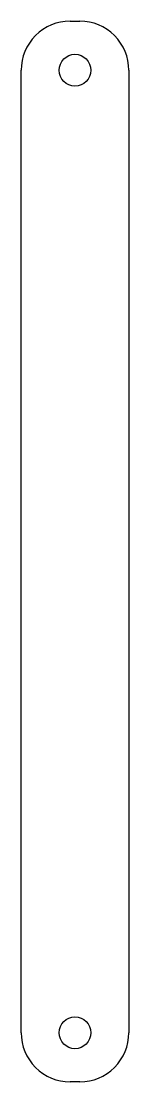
# Model space of a CAD drawing. Header units: metres. Extents: x 0 to 22, y -206 to 10.
import ezdxf

# ---------------------------------------------------------------- set-up
doc = ezdxf.new("R2010")
doc.units = ezdxf.units.M

msp = doc.modelspace()

# ---------------------------------------------------------------- linework, layer by layer
for p, q in [((10, 10), (12, 10)), ((0, -196.25), (0, 0)), ((22, 0), (22, -196.25)), ((12, -206.25), (10, -206.25))]:
    msp.add_line(p, q)
for centre in [(11, 0), (11, -196.25)]:
    msp.add_circle(centre, 3.25)
for centre, start, end in [((10, 0), 90, 135), ((12, 0), 405, 450), ((10, 0), 135, 180), ((12, 0), 360, 405), ((10, -196.25), 180, 225), ((12, -196.25), 315, 360), ((10, -196.25), 225, 270), ((12, -196.25), 270, 315)]:
    msp.add_arc(centre, 10, start, end)

doc.saveas('drawing.dxf')
